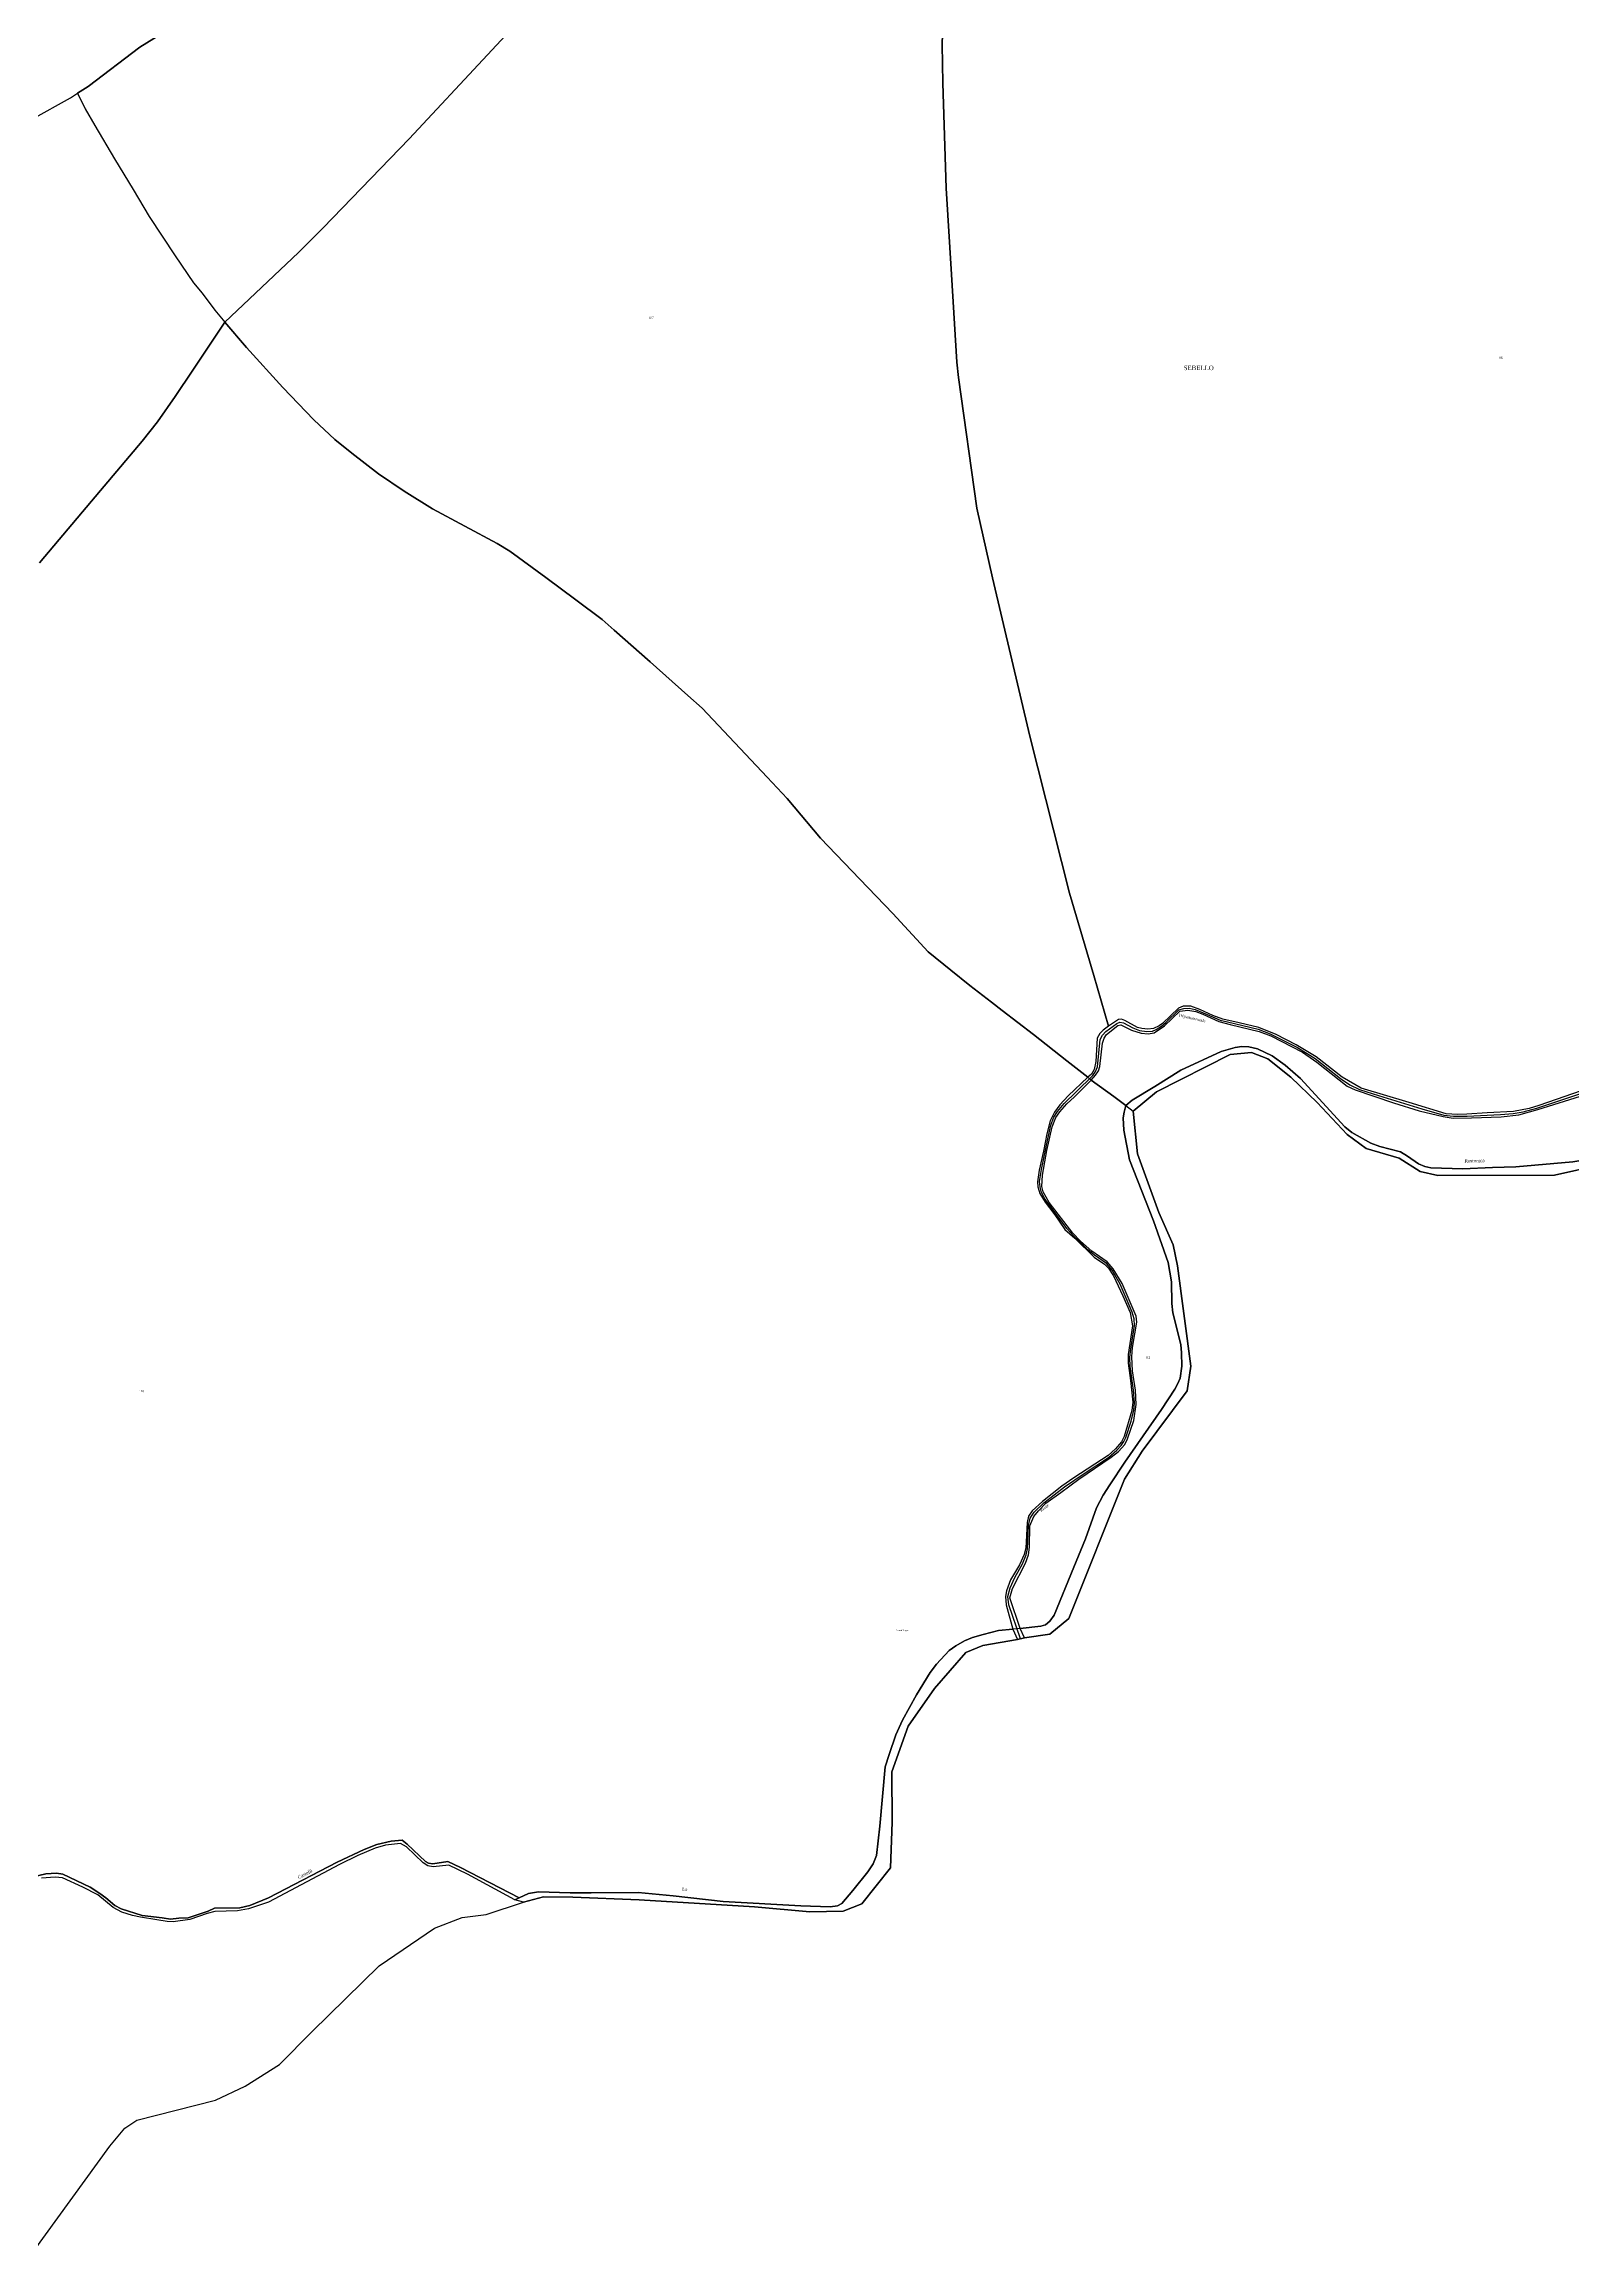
# Model space of a CAD drawing. Extents: x 1189447 to 1205702, y 6141591 to 6152844.
# Drawn here: x 1200462 to 1201824, y 6147324 to 6149290 of the extents above; entities that cross this region are included whole.
import ezdxf

# ---------------------------------------------------------------- set-up
doc = ezdxf.new("R2010")
doc.units = 0
doc.linetypes.add('CONTINU', pattern=[0])
for name, color, linetype in [('1LIEUDIT', 7, 'CONTINU'), ('1PARCELLE', 7, 'CONTINU'), ('1SECTION', 7, 'CONTINU'), ('1SUBDSECT', 7, 'CONTINU'), ('1TRONFLUV', 7, 'CONTINU'), ('1ZONCOMM', 7, 'CONTINU'), ('3ENSIMMO', 7, 'CONTINU'), ('3LIEUDITTEX', 7, 'CONTINU'), ('3PARCELLETEX', 7, 'CONTINU'), ('3PONT', 7, 'CONTINU'), ('3TRONFLUVTEX', 7, 'CONTINU'), ('3ZONCOMMTEX', 7, 'CONTINU')]:
    doc.layers.add(name, color=color, linetype=linetype)
doc.styles.get("Standard").update_dxf_attribs({"font": 'Times New Roman'})

msp = doc.modelspace()

# ---------------------------------------------------------------- linework, layer by layer
at = {"layer": '1LIEUDIT'}
for points in [[(1200580.86, 6149308), (1200547.05, 6149287.09), (1200501.02, 6149252.24), (1200491.72, 6149246.25), (1200498.47, 6149232.33), (1200507.05, 6149217.53), (1200524.77, 6149187.88), (1200541.37, 6149160.35), (1200555.41, 6149136.46), (1200578.52, 6149101.31), (1200594.85, 6149077.4), (1200602.7, 6149068.02), (1200613.94, 6149052.9), (1200622.9, 6149042.18), (1200642.23, 6149019.68), (1200674.45, 6148984.15), (1200702.26, 6148955.21), (1200720.98, 6148937.69), (1200736.13, 6148925.6), (1200759.81, 6148907.11), (1200782.69, 6148891.7), (1200807.94, 6148875.97), (1200865.4, 6148845.03), (1200876.65, 6148838.29), (1200908.93, 6148814.91), (1200935.46, 6148795.01), (1200958.99, 6148777.34), (1200969.69, 6148768.07), (1201001.73, 6148739.74), (1201035.5, 6148709.81), (1201048.13, 6148698.6), (1201105.98, 6148637.14), (1201123.75, 6148617.95), (1201153.55, 6148582.86), (1201188.45, 6148546.13), (1201218.11, 6148515.67), (1201249.4, 6148481.62), (1201269.6, 6148465.32), (1201286.62, 6148451.59), (1201305.88, 6148436.75), (1201315.28, 6148429.22), (1201343.43, 6148407.79), (1201372.86, 6148384.56), (1201391.83, 6148369.77), (1201394.71, 6148367.3), (1201414.98, 6148352.73), (1201425.45, 6148344.79), (1201425.45, 6148344.79), (1201431.94, 6148339.6), (1201452.82, 6148356.88), (1201518.53, 6148390.1), (1201537.48, 6148391.78), (1201552.19, 6148386.31), (1201572.4, 6148370.03), (1201596, 6148347.35), (1201622.82, 6148318.81), (1201639.56, 6148306.44), (1201669.07, 6148297.72), (1201687.84, 6148285.88), (1201703.44, 6148282.45), (1201807.52, 6148282.68), (1201849.95, 6148292.01)], [(1200416.79, 6149203.94), (1200485.4, 6149242.05), (1200491.72, 6149246.25), (1200498.47, 6149232.33), (1200507.05, 6149217.53), (1200524.77, 6149187.88), (1200541.37, 6149160.35), (1200555.41, 6149136.46), (1200578.52, 6149101.31), (1200594.85, 6149077.4), (1200602.7, 6149068.02), (1200613.94, 6149052.9), (1200622.9, 6149042.18), (1200642.23, 6149019.68), (1200674.45, 6148984.15), (1200702.26, 6148955.21), (1200720.98, 6148937.69), (1200736.13, 6148925.6), (1200759.81, 6148907.11), (1200782.69, 6148891.7), (1200807.94, 6148875.97), (1200865.4, 6148845.03), (1200876.65, 6148838.29), (1200908.93, 6148814.91), (1200935.46, 6148795.01), (1200958.99, 6148777.34), (1200969.69, 6148768.07), (1201001.73, 6148739.74), (1201035.5, 6148709.81), (1201048.13, 6148698.6), (1201105.98, 6148637.14), (1201123.75, 6148617.95), (1201153.55, 6148582.86), (1201188.45, 6148546.13), (1201218.11, 6148515.67), (1201249.4, 6148481.62), (1201269.6, 6148465.32), (1201286.62, 6148451.59), (1201305.88, 6148436.75), (1201315.28, 6148429.22), (1201343.43, 6148407.79), (1201372.86, 6148384.56), (1201391.83, 6148369.77), (1201394.71, 6148367.3), (1201414.98, 6148352.73), (1201425.45, 6148344.79), (1201425.45, 6148344.79), (1201431.94, 6148339.6), (1201435.83, 6148301.72), (1201454.86, 6148249.44), (1201467.69, 6148220.46), (1201471.58, 6148201.83), (1201483.59, 6148112.4), (1201480.06, 6148090.55), (1201440.21, 6148036.87), (1201424.35, 6148011.92), (1201374.78, 6147887.81), (1201357.82, 6147873.79), (1201335.32, 6147870.48), (1201329.04, 6147869.17), (1201298.04, 6147863.86), (1201283.09, 6147857.44), (1201255.17, 6147825.3), (1201231.62, 6147791.78), (1201217.13, 6147751.35), (1201217.49, 6147706.45), (1201215.96, 6147665.8), (1201190.38, 6147633.74), (1201173.85, 6147627.15), (1201144.03, 6147626.48), (1201094.64, 6147631), (1200992.05, 6147637.14), (1200932.9, 6147639.68), (1200906.88, 6147639.83), (1200888.95, 6147635.14), (1200881.13, 6147637.2), (1200838.95, 6147660.15), (1200822.46, 6147668.06), (1200808.46, 6147666.75), (1200803.89, 6147667.66), (1200799.74, 6147670.18), (1200784.65, 6147684.3), (1200779.41, 6147687.34), (1200766, 6147685.81), (1200756.8, 6147683.38), (1200741.44, 6147676.67), (1200725.04, 6147668.71), (1200661.67, 6147635.29), (1200643.98, 6147629.24), (1200634.14, 6147627.57), (1200614.13, 6147626.96), (1200607.22, 6147625.03), (1200591.74, 6147619.69), (1200576.81, 6147617.56), (1200571.51, 6147617.9), (1200562.45, 6147619.57), (1200547.74, 6147621.73), (1200540.51, 6147623.26), (1200531.02, 6147626.19), (1200523.51, 6147630.36), (1200509.88, 6147641.72), (1200496.4, 6147648.65), (1200478.42, 6147656.71), (1200471.78, 6147657.51), (1200459.54, 6147656.39)]]:
    msp.add_lwpolyline(points, dxfattribs=at)
at = {"layer": '1PARCELLE'}
for points in [[(1200580.86, 6149308), (1200547.05, 6149287.09), (1200501.02, 6149252.24), (1200491.72, 6149246.25), (1200498.47, 6149232.33), (1200507.05, 6149217.53), (1200524.77, 6149187.88), (1200541.37, 6149160.35), (1200555.41, 6149136.46), (1200578.52, 6149101.31), (1200594.85, 6149077.4), (1200602.7, 6149068.02), (1200613.94, 6149052.9), (1200622.9, 6149042.18), (1200688.53, 6149104.36), (1200710.41, 6149126.4), (1200787.05, 6149205.46), (1200856.96, 6149280.5), (1200944.97, 6149375.36)], [(1201263.08, 6149325.91), (1201261.89, 6149289.44), (1201262.58, 6149255.25), (1201265.45, 6149161.54), (1201270.2, 6149084.65), (1201275.03, 6149006.78), (1201276.52, 6148993.08), (1201292.9, 6148876.64), (1201306.87, 6148814.51), (1201339.93, 6148673.44), (1201375.44, 6148533.81), (1201397.16, 6148460.55), (1201410.02, 6148415.3), (1201405.25, 6148411.71), (1201402.3, 6148408.69), (1201400.1, 6148404.68), (1201398.74, 6148383.92), (1201397.32, 6148376.77), (1201395.07, 6148372.55), (1201391.83, 6148369.77), (1201372.86, 6148384.56), (1201343.43, 6148407.79), (1201315.28, 6148429.22), (1201305.88, 6148436.75), (1201286.62, 6148451.59), (1201269.6, 6148465.32), (1201249.4, 6148481.62), (1201218.11, 6148515.67), (1201188.45, 6148546.13), (1201153.55, 6148582.86), (1201123.75, 6148617.95), (1201105.98, 6148637.14), (1201048.13, 6148698.6), (1201035.5, 6148709.81), (1201001.73, 6148739.74), (1200969.69, 6148768.07), (1200958.99, 6148777.34), (1200935.46, 6148795.01), (1200908.93, 6148814.91), (1200876.65, 6148838.29), (1200865.4, 6148845.03), (1200807.94, 6148875.97), (1200782.69, 6148891.7), (1200759.81, 6148907.11), (1200736.13, 6148925.6), (1200720.98, 6148937.69), (1200702.26, 6148955.21), (1200674.45, 6148984.15), (1200642.23, 6149019.68), (1200622.9, 6149042.18), (1200622.9, 6149042.18), (1200688.53, 6149104.36), (1200710.41, 6149126.4), (1200787.05, 6149205.46), (1200856.96, 6149280.5), (1200944.97, 6149375.36)], [(1201838.75, 6148360.39), (1201793.46, 6148344.56), (1201784.74, 6148342.03), (1201770.75, 6148339.29), (1201747.41, 6148338.15), (1201729.45, 6148336.83), (1201720.96, 6148336.52), (1201710.83, 6148337.28), (1201677.85, 6148347.45), (1201635.06, 6148360.06), (1201618.34, 6148369.76), (1201595.06, 6148388.13), (1201577.18, 6148398.59), (1201559.58, 6148407.79), (1201544.04, 6148414.14), (1201526.65, 6148418.37), (1201511.87, 6148421.49), (1201503.11, 6148424.84), (1201491.61, 6148430.27), (1201483.31, 6148433.06), (1201480.14, 6148433.23), (1201476.64, 6148432.99), (1201472.53, 6148431.22), (1201458.13, 6148417.77), (1201455.26, 6148415.62), (1201450.09, 6148413.34), (1201445.29, 6148412.56), (1201439.71, 6148413.12), (1201435.89, 6148414.23), (1201424.75, 6148420.34), (1201421.61, 6148421.45), (1201419.05, 6148421.31), (1201410.02, 6148415.3), (1201397.16, 6148460.55), (1201375.44, 6148533.81), (1201339.93, 6148673.44), (1201306.87, 6148814.51), (1201292.9, 6148876.64), (1201276.52, 6148993.08), (1201275.03, 6149006.78), (1201270.2, 6149084.65), (1201265.45, 6149161.54), (1201262.58, 6149255.25), (1201261.89, 6149289.44), (1201263.08, 6149325.91)], [(1200416.79, 6149203.94), (1200485.4, 6149242.05), (1200491.72, 6149246.25), (1200498.47, 6149232.33), (1200507.05, 6149217.53), (1200524.77, 6149187.88), (1200541.37, 6149160.35), (1200555.41, 6149136.46), (1200578.52, 6149101.31), (1200594.85, 6149077.4), (1200602.7, 6149068.02), (1200613.94, 6149052.9), (1200622.9, 6149042.18), (1200594.55, 6148999.62), (1200578.73, 6148976.06), (1200562.85, 6148953.6), (1200549.18, 6148936.28), (1200504.14, 6148882.88), (1200457.87, 6148827.93)], [(1200457.87, 6148827.93), (1200504.14, 6148882.88), (1200549.18, 6148936.28), (1200562.85, 6148953.6), (1200578.73, 6148976.06), (1200594.55, 6148999.62), (1200622.9, 6149042.18), (1200642.23, 6149019.68), (1200674.45, 6148984.15), (1200702.26, 6148955.21), (1200720.98, 6148937.69), (1200736.13, 6148925.6), (1200759.81, 6148907.11), (1200782.69, 6148891.7), (1200807.94, 6148875.97), (1200865.4, 6148845.03), (1200876.65, 6148838.29), (1200908.93, 6148814.91), (1200935.46, 6148795.01), (1200958.99, 6148777.34), (1200969.69, 6148768.07), (1201001.73, 6148739.74), (1201035.5, 6148709.81), (1201048.13, 6148698.6), (1201105.98, 6148637.14), (1201123.75, 6148617.95), (1201153.55, 6148582.86), (1201188.45, 6148546.13), (1201218.11, 6148515.67), (1201249.4, 6148481.62), (1201269.6, 6148465.32), (1201286.62, 6148451.59), (1201305.88, 6148436.75), (1201315.28, 6148429.22), (1201343.43, 6148407.79), (1201372.86, 6148384.56), (1201391.83, 6148369.77), (1201374.24, 6148353.14), (1201366.73, 6148345.18), (1201361.97, 6148338.71), (1201358.05, 6148330.9), (1201355.23, 6148319.33), (1201352.31, 6148304.11), (1201348.34, 6148287.08), (1201346.9, 6148276.54), (1201347.21, 6148272.26), (1201349.04, 6148266.29), (1201353.59, 6148258.68), (1201362.41, 6148247.17), (1201371.16, 6148234.21), (1201379.97, 6148226.49), (1201397.38, 6148209.53), (1201406.46, 6148203.32), (1201410.2, 6148199.66), (1201414.57, 6148193.01), (1201423.01, 6148175.28), (1201429.45, 6148160.32), (1201431.56, 6148148.4), (1201427.72, 6148122.77), (1201427.56, 6148115.29), (1201429.7, 6148099.62), (1201431.75, 6148080.57), (1201430.9, 6148072.93), (1201424.18, 6148050), (1201421.55, 6148045.24), (1201416.37, 6148038.81), (1201409.89, 6148032.97), (1201379.36, 6148013.13), (1201368.51, 6148005.54), (1201351.4, 6147991.9), (1201342.17, 6147983.57), (1201338.89, 6147979.01), (1201337.56, 6147973.33), (1201336.35, 6147950.54), (1201334.94, 6147944.85), (1201330.73, 6147935.53), (1201322.66, 6147922.08), (1201319.23, 6147912.49), (1201318.42, 6147907.44), (1201318.9, 6147900), (1201324.9, 6147878.43), (1201312.26, 6147877.05), (1201298.46, 6147873.67), (1201288.94, 6147870.88), (1201281.9, 6147867.87), (1201274.05, 6147863.54), (1201268.16, 6147859.21), (1201256.77, 6147847.13), (1201251.18, 6147839.65), (1201238.99, 6147819.69), (1201226.56, 6147797.18), (1201220.51, 6147784.1), (1201214.66, 6147766.75), (1201211.23, 6147755.65), (1201206.55, 6147702.88), (1201203.47, 6147676.65), (1201200.58, 6147669.25), (1201195.83, 6147662.26), (1201182.41, 6147645.43), (1201172.51, 6147633.94), (1201168.67, 6147631.76), (1201162.25, 6147630.9), (1201136.07, 6147631.77), (1201066.86, 6147635.86), (1201022.41, 6147640.66), (1200991.07, 6147643.79), (1200949.28, 6147643.44), (1200930.5, 6147643.45), (1200902.38, 6147644.24), (1200893.52, 6147642.78), (1200885.1, 6147638.99), (1200832.88, 6147665.9), (1200821.64, 6147671.33), (1200808.21, 6147669.31), (1200804.49, 6147669.89), (1200801.54, 6147671.26), (1200785.24, 6147686.89), (1200780.74, 6147690.38), (1200771.17, 6147689.6), (1200758.26, 6147686.44), (1200747.06, 6147682.05), (1200722.99, 6147670.68), (1200661.93, 6147638.99), (1200645.22, 6147632.23), (1200636.13, 6147630.07), (1200613.83, 6147629.75), (1200607.95, 6147627.28), (1200590.19, 6147621.07), (1200582.05, 6147620.98), (1200574.48, 6147620.13), (1200567.05, 6147621.32), (1200549.4, 6147623.38), (1200530.62, 6147629.18), (1200525.04, 6147632.13), (1200516.99, 6147638.95), (1200511.63, 6147642.95), (1200502.86, 6147648.43), (1200478.58, 6147659.97), (1200472.85, 6147660.92), (1200463.51, 6147660.29), (1200428.64, 6147652.08)], [(1201852.67, 6148299.15), (1201823.61, 6148294.51), (1201773.12, 6148290.02), (1201752.25, 6148289.52), (1201725.66, 6148288.37), (1201697.3, 6148289.15), (1201691.84, 6148290.38), (1201686.28, 6148292.64), (1201676.5, 6148299.45), (1201670.19, 6148303.4), (1201651.76, 6148308.13), (1201643.91, 6148311.19), (1201626.91, 6148320.69), (1201620.52, 6148325.63), (1201581.21, 6148368.78), (1201567.53, 6148380.57), (1201555.89, 6148388.78), (1201542.73, 6148395.09), (1201535.22, 6148396.81), (1201529.02, 6148397.28), (1201522.89, 6148396.36), (1201510.39, 6148392.8), (1201474.66, 6148376.14), (1201451.37, 6148361.71), (1201431.1, 6148349.35), (1201425.45, 6148344.79), (1201414.98, 6148352.73), (1201394.71, 6148367.3), (1201394.71, 6148367.3), (1201398.58, 6148371.53), (1201401.23, 6148375.68), (1201402.39, 6148379.4), (1201404.91, 6148400.24), (1201406.1, 6148404.52), (1201408.4, 6148407.98), (1201418.36, 6148415.89), (1201420.99, 6148416.45), (1201430.48, 6148411.85), (1201439.26, 6148409.03), (1201445.36, 6148408.35), (1201450.93, 6148409.35), (1201459.88, 6148415.63), (1201473.57, 6148428.72), (1201480.84, 6148429.54), (1201488, 6148428.36), (1201494.17, 6148425.88), (1201508.35, 6148419.52), (1201518.48, 6148416.7), (1201544.45, 6148410.43), (1201554.68, 6148406.59), (1201583.03, 6148392.02), (1201595.77, 6148383.17), (1201622.58, 6148361.85), (1201629.86, 6148358.73), (1201664.05, 6148346.98), (1201686.95, 6148339.78), (1201708.25, 6148334.79), (1201717.1, 6148333.48), (1201733.46, 6148333.65), (1201760.01, 6148334.5), (1201775.66, 6148336.38), (1201792.61, 6148340.97), (1201830.63, 6148352.98)]]:
    msp.add_lwpolyline(points, dxfattribs=at)
msp.add_lwpolyline([(1201394.71, 6148367.3), (1201414.98, 6148352.73), (1201425.45, 6148344.79), (1201423.92, 6148338.63), (1201423.21, 6148333.69), (1201423.69, 6148322.75), (1201428.68, 6148296.29), (1201450.22, 6148242.05), (1201463.25, 6148204.78), (1201466.27, 6148187.66), (1201466.67, 6148168.26), (1201467.32, 6148159.96), (1201474.4, 6148131.85), (1201475.19, 6148124.35), (1201475.48, 6148112.51), (1201473.85, 6148101.93), (1201472.02, 6148096.95), (1201469.28, 6148092.08), (1201457.27, 6148074.06), (1201424.52, 6148026.88), (1201411.15, 6148006.96), (1201405.37, 6147997.67), (1201399.54, 6147986.3), (1201389.65, 6147958.74), (1201379.12, 6147933.62), (1201361.57, 6147890.69), (1201357.97, 6147885.37), (1201354.08, 6147882.17), (1201349.74, 6147880.91), (1201331.32, 6147878.98), (1201322.22, 6147906.22), (1201324.55, 6147914.39), (1201336.15, 6147937.03), (1201338.91, 6147944.54), (1201339.86, 6147951.4), (1201340.01, 6147970.4), (1201343.63, 6147978.5), (1201347.67, 6147983.75), (1201354.21, 6147990.4), (1201367.53, 6148000.11), (1201383.77, 6148011.9), (1201412.61, 6148031.37), (1201418.97, 6148036.41), (1201424.75, 6148042.75), (1201427.05, 6148047.92), (1201432.66, 6148064), (1201434.75, 6148078.28), (1201434.21, 6148091.28), (1201431.46, 6148108.45), (1201430.76, 6148120.72), (1201431.43, 6148128.99), (1201435.35, 6148151.58), (1201434.61, 6148156.92), (1201422.38, 6148186.26), (1201414.22, 6148199.28), (1201408.79, 6148205.33), (1201395.16, 6148214.9), (1201385.29, 6148223.74), (1201378.48, 6148230.96), (1201357.35, 6148258.28), (1201351.81, 6148267.7), (1201350.72, 6148272.41), (1201351.2, 6148282.58), (1201355.26, 6148304.57), (1201359.88, 6148325.74), (1201363.29, 6148334.09), (1201366.67, 6148339.15), (1201373.02, 6148346.14), (1201379.81, 6148352.44), (1201394.71, 6148367.3)], close=True, dxfattribs=at)
at = {"layer": '1SECTION'}
msp.add_lwpolyline([(1200452.31, 6147323.74), (1200520.47, 6147417.87), (1200533.8, 6147433.75), (1200544.5, 6147441.02), (1200614.63, 6147458.86), (1200640.99, 6147471.18), (1200671.48, 6147490.66), (1200700.78, 6147519.94), (1200760.29, 6147578.56), (1200809.63, 6147612.09), (1200834.29, 6147621.37), (1200855.64, 6147624.2), (1200888.95, 6147635.14), (1200906.88, 6147639.83), (1200932.9, 6147639.68), (1200992.05, 6147637.14), (1201094.64, 6147631), (1201144.03, 6147626.48), (1201173.85, 6147627.15), (1201190.38, 6147633.74), (1201215.96, 6147665.8), (1201217.49, 6147706.45), (1201217.13, 6147751.35), (1201231.62, 6147791.78), (1201255.17, 6147825.3), (1201283.09, 6147857.44), (1201298.04, 6147863.86), (1201329.04, 6147869.17), (1201335.32, 6147870.48), (1201357.82, 6147873.79), (1201374.78, 6147887.81), (1201424.35, 6148011.92), (1201440.21, 6148036.87), (1201480.06, 6148090.55), (1201483.59, 6148112.4), (1201471.58, 6148201.83), (1201467.69, 6148220.46), (1201454.86, 6148249.44), (1201435.83, 6148301.72), (1201431.94, 6148339.6), (1201452.82, 6148356.88), (1201518.53, 6148390.1), (1201537.48, 6148391.78), (1201552.19, 6148386.31), (1201572.4, 6148370.03), (1201596, 6148347.35), (1201622.82, 6148318.81), (1201639.56, 6148306.44), (1201669.07, 6148297.72), (1201687.84, 6148285.88), (1201703.44, 6148282.45), (1201807.52, 6148282.68), (1201849.95, 6148292.01)], dxfattribs=at)
at = {"layer": '1SUBDSECT'}
for points in [[(1200416.79, 6149203.94), (1200485.4, 6149242.05), (1200491.72, 6149246.25), (1200501.02, 6149252.24), (1200547.05, 6149287.09), (1200580.86, 6149308)], [(1201849.95, 6148292.01), (1201807.52, 6148282.68), (1201703.44, 6148282.45), (1201687.84, 6148285.88), (1201669.07, 6148297.72), (1201639.56, 6148306.44), (1201622.82, 6148318.81), (1201596, 6148347.35), (1201572.4, 6148370.03), (1201552.19, 6148386.31), (1201537.48, 6148391.78), (1201518.53, 6148390.1), (1201452.82, 6148356.88), (1201431.94, 6148339.6), (1201435.83, 6148301.72), (1201454.86, 6148249.44), (1201467.69, 6148220.46), (1201471.58, 6148201.83), (1201483.59, 6148112.4), (1201480.06, 6148090.55), (1201440.21, 6148036.87), (1201424.35, 6148011.92), (1201374.78, 6147887.81), (1201357.82, 6147873.79), (1201335.32, 6147870.48), (1201329.04, 6147869.17), (1201298.04, 6147863.86), (1201283.09, 6147857.44), (1201255.17, 6147825.3), (1201231.62, 6147791.78), (1201217.13, 6147751.35), (1201217.49, 6147706.45), (1201215.96, 6147665.8), (1201190.38, 6147633.74), (1201173.85, 6147627.15), (1201144.03, 6147626.48), (1201094.64, 6147631), (1200992.05, 6147637.14), (1200932.9, 6147639.68), (1200906.88, 6147639.83), (1200888.95, 6147635.14), (1200881.13, 6147637.2), (1200838.95, 6147660.15), (1200822.46, 6147668.06), (1200808.46, 6147666.75), (1200803.89, 6147667.66), (1200799.74, 6147670.18), (1200784.65, 6147684.3), (1200779.41, 6147687.34), (1200766, 6147685.81), (1200756.8, 6147683.38), (1200741.44, 6147676.67), (1200725.04, 6147668.71), (1200661.67, 6147635.29), (1200643.98, 6147629.24), (1200634.14, 6147627.57), (1200614.13, 6147626.96), (1200607.22, 6147625.03), (1200591.74, 6147619.69), (1200576.81, 6147617.56), (1200571.51, 6147617.9), (1200562.45, 6147619.57), (1200547.74, 6147621.73), (1200540.51, 6147623.26), (1200531.02, 6147626.19), (1200523.51, 6147630.36), (1200509.88, 6147641.72), (1200496.4, 6147648.65), (1200478.42, 6147656.71), (1200471.78, 6147657.51), (1200459.54, 6147656.39)]]:
    msp.add_lwpolyline(points, dxfattribs=at)
at = {"layer": '1TRONFLUV'}
for points in [[(1201849.95, 6148292.01), (1201807.52, 6148282.68), (1201703.44, 6148282.45), (1201687.84, 6148285.88), (1201669.07, 6148297.72), (1201639.56, 6148306.44), (1201622.82, 6148318.81), (1201596, 6148347.35), (1201572.4, 6148370.03), (1201552.19, 6148386.31), (1201537.48, 6148391.78), (1201518.53, 6148390.1), (1201452.82, 6148356.88), (1201431.94, 6148339.6), (1201435.83, 6148301.72), (1201454.86, 6148249.44), (1201467.69, 6148220.46), (1201471.58, 6148201.83), (1201483.59, 6148112.4), (1201480.06, 6148090.55), (1201440.21, 6148036.87), (1201424.35, 6148011.92), (1201374.78, 6147887.81), (1201357.82, 6147873.79), (1201335.32, 6147870.48), (1201331.32, 6147878.98), (1201349.74, 6147880.91), (1201354.08, 6147882.17), (1201357.97, 6147885.37), (1201361.57, 6147890.69), (1201379.12, 6147933.62), (1201389.65, 6147958.74), (1201399.54, 6147986.3), (1201405.37, 6147997.67), (1201411.15, 6148006.96), (1201424.52, 6148026.88), (1201457.27, 6148074.06), (1201469.28, 6148092.08), (1201472.02, 6148096.95), (1201473.85, 6148101.93), (1201475.48, 6148112.51), (1201475.19, 6148124.35), (1201474.4, 6148131.85), (1201467.32, 6148159.96), (1201466.67, 6148168.26), (1201466.27, 6148187.66), (1201463.25, 6148204.78), (1201450.22, 6148242.05), (1201428.68, 6148296.29), (1201423.69, 6148322.75), (1201423.21, 6148333.69), (1201423.92, 6148338.63), (1201425.45, 6148344.79), (1201431.1, 6148349.35), (1201451.37, 6148361.71), (1201474.66, 6148376.14), (1201510.39, 6148392.8), (1201522.89, 6148396.36), (1201529.02, 6148397.28), (1201535.22, 6148396.81), (1201542.73, 6148395.09), (1201555.89, 6148388.78), (1201567.53, 6148380.57), (1201581.21, 6148368.78), (1201620.52, 6148325.63), (1201626.91, 6148320.69), (1201643.91, 6148311.19), (1201651.76, 6148308.13), (1201670.19, 6148303.4), (1201676.5, 6148299.45), (1201686.28, 6148292.64), (1201691.84, 6148290.38), (1201697.3, 6148289.15), (1201725.66, 6148288.37), (1201752.25, 6148289.52), (1201773.12, 6148290.02), (1201823.61, 6148294.51), (1201852.67, 6148299.15)], [(1200428.64, 6147652.08), (1200463.51, 6147660.29), (1200472.85, 6147660.92), (1200478.58, 6147659.97), (1200502.86, 6147648.43), (1200511.63, 6147642.95), (1200516.99, 6147638.95), (1200525.04, 6147632.13), (1200530.62, 6147629.18), (1200549.4, 6147623.38), (1200567.05, 6147621.32), (1200574.48, 6147620.13), (1200582.05, 6147620.98), (1200590.19, 6147621.07), (1200607.95, 6147627.28), (1200613.83, 6147629.75), (1200636.13, 6147630.07), (1200645.22, 6147632.23), (1200661.93, 6147638.99), (1200722.99, 6147670.68), (1200747.06, 6147682.05), (1200758.26, 6147686.44), (1200771.17, 6147689.6), (1200780.74, 6147690.38), (1200785.24, 6147686.89), (1200801.54, 6147671.26), (1200804.49, 6147669.89), (1200808.21, 6147669.31), (1200821.64, 6147671.33), (1200832.88, 6147665.9), (1200885.1, 6147638.99), (1200881.13, 6147637.2), (1200838.95, 6147660.15), (1200822.46, 6147668.06), (1200808.46, 6147666.75), (1200803.89, 6147667.66), (1200799.74, 6147670.18), (1200784.65, 6147684.3), (1200779.41, 6147687.34), (1200766, 6147685.81), (1200756.8, 6147683.38), (1200741.44, 6147676.67), (1200725.04, 6147668.71), (1200661.67, 6147635.29), (1200643.98, 6147629.24), (1200634.14, 6147627.57), (1200614.13, 6147626.96), (1200607.22, 6147625.03), (1200591.74, 6147619.69), (1200576.81, 6147617.56), (1200571.51, 6147617.9), (1200562.45, 6147619.57), (1200547.74, 6147621.73), (1200540.51, 6147623.26), (1200531.02, 6147626.19), (1200523.51, 6147630.36), (1200509.88, 6147641.72), (1200496.4, 6147648.65), (1200478.42, 6147656.71), (1200471.78, 6147657.51), (1200459.54, 6147656.39)]]:
    msp.add_lwpolyline(points, dxfattribs=at)
msp.add_lwpolyline([(1200885.1, 6147638.99), (1200893.52, 6147642.78), (1200902.38, 6147644.24), (1200930.5, 6147643.45), (1200949.28, 6147643.44), (1200991.07, 6147643.79), (1201022.41, 6147640.66), (1201066.86, 6147635.86), (1201136.07, 6147631.77), (1201162.25, 6147630.9), (1201168.67, 6147631.76), (1201172.51, 6147633.94), (1201182.41, 6147645.43), (1201195.83, 6147662.26), (1201200.58, 6147669.25), (1201203.47, 6147676.65), (1201206.55, 6147702.88), (1201211.23, 6147755.65), (1201214.66, 6147766.75), (1201220.51, 6147784.1), (1201226.56, 6147797.18), (1201238.99, 6147819.69), (1201251.18, 6147839.65), (1201256.77, 6147847.13), (1201268.16, 6147859.21), (1201274.05, 6147863.54), (1201281.9, 6147867.87), (1201288.94, 6147870.88), (1201298.46, 6147873.67), (1201312.26, 6147877.05), (1201324.9, 6147878.43), (1201329.04, 6147869.17), (1201298.04, 6147863.86), (1201283.09, 6147857.44), (1201255.17, 6147825.3), (1201231.62, 6147791.78), (1201217.13, 6147751.35), (1201217.49, 6147706.45), (1201215.96, 6147665.8), (1201190.38, 6147633.74), (1201173.85, 6147627.15), (1201144.03, 6147626.48), (1201094.64, 6147631), (1200992.05, 6147637.14), (1200932.9, 6147639.68), (1200906.88, 6147639.83), (1200888.95, 6147635.14), (1200881.13, 6147637.2), (1200885.1, 6147638.99)], close=True, dxfattribs=at)
at = {"layer": '1ZONCOMM'}
msp.add_lwpolyline([(1201331.69, 6147869.72), (1201321.42, 6147899.94), (1201320.37, 6147907.27), (1201322.47, 6147915.17), (1201326.65, 6147924.23), (1201333.61, 6147936.53), (1201336.82, 6147944.53), (1201338.04, 6147949.8), (1201338.71, 6147970.56), (1201340.45, 6147977.05), (1201343.97, 6147982.35), (1201352.5, 6147990.73), (1201370.91, 6148004.91), (1201388.38, 6148017), (1201410.09, 6148031.21), (1201417.63, 6148037.57), (1201421.54, 6148041.73), (1201423.84, 6148045.28), (1201425.59, 6148048.97), (1201430.4, 6148063.45), (1201432.54, 6148073.36), (1201433.27, 6148079.82), (1201432.31, 6148091.2), (1201429.51, 6148112.32), (1201429.18, 6148120.31), (1201429.87, 6148128.03), (1201433.31, 6148148.71), (1201432.83, 6148154.73), (1201431.12, 6148160.71), (1201420.41, 6148185.59), (1201413.24, 6148198.03), (1201408.23, 6148203.8), (1201397.51, 6148211.42), (1201391.84, 6148216.26), (1201378.76, 6148228.88), (1201373.14, 6148234.88), (1201359.6, 6148253.02), (1201352.9, 6148262.32), (1201350.11, 6148268.1), (1201349.11, 6148272.15), (1201348.76, 6148277), (1201350.31, 6148287.67), (1201355.98, 6148315.06), (1201358.7, 6148327.04), (1201361.48, 6148334.14), (1201364.79, 6148339.46), (1201370.63, 6148346.34), (1201381.43, 6148356.88), (1201396.24, 6148371.43), (1201398.64, 6148374.97), (1201400.18, 6148379.19), (1201402.81, 6148403.56), (1201404.8, 6148407.37), (1201407.78, 6148410.46), (1201417.53, 6148417.72), (1201420.31, 6148418.97), (1201423.35, 6148418.41), (1201431.9, 6148413.83), (1201437.7, 6148411.52), (1201444.18, 6148410.44), (1201449.29, 6148411), (1201452.6, 6148412.36), (1201457.19, 6148415.38), (1201461.18, 6148418.6), (1201472.85, 6148429.73), (1201477.24, 6148431.1), (1201482.04, 6148431.45), (1201487.36, 6148430.15), (1201497.9, 6148425.81), (1201509.44, 6148420.78), (1201516, 6148419.03), (1201543.35, 6148412.64), (1201554.21, 6148408.43), (1201578.61, 6148396.23), (1201594.12, 6148386.6), (1201616.86, 6148368.64), (1201625.22, 6148363.05), (1201633.77, 6148359.01), (1201650.69, 6148353.57), (1201689.33, 6148341.57), (1201708.91, 6148336.19), (1201717.37, 6148335.22), (1201729.63, 6148335.27), (1201759.23, 6148336.72), (1201770.58, 6148337.43), (1201779.49, 6148339), (1201791.61, 6148342.22), (1201820.19, 6148351.65), (1201843.32, 6148359.52)], dxfattribs=at)
msp.add_lwpolyline([(1201331.69, 6147869.72), (1201321.42, 6147899.94), (1201320.37, 6147907.27), (1201322.47, 6147915.17), (1201326.65, 6147924.23), (1201333.61, 6147936.53), (1201336.82, 6147944.53), (1201338.04, 6147949.8), (1201338.71, 6147970.56), (1201340.45, 6147977.05), (1201343.97, 6147982.35), (1201352.5, 6147990.73), (1201370.91, 6148004.91), (1201388.38, 6148017), (1201410.09, 6148031.21), (1201417.63, 6148037.57), (1201421.54, 6148041.73), (1201423.84, 6148045.28), (1201425.59, 6148048.97), (1201430.4, 6148063.45), (1201432.54, 6148073.36), (1201433.27, 6148079.82), (1201432.31, 6148091.2), (1201429.51, 6148112.32), (1201429.18, 6148120.31), (1201429.87, 6148128.03), (1201433.31, 6148148.71), (1201432.83, 6148154.73), (1201431.12, 6148160.71), (1201420.41, 6148185.59), (1201413.24, 6148198.03), (1201408.23, 6148203.8), (1201397.51, 6148211.42), (1201391.84, 6148216.26), (1201378.76, 6148228.88), (1201373.14, 6148234.88), (1201359.6, 6148253.02), (1201352.9, 6148262.32), (1201350.11, 6148268.1), (1201349.11, 6148272.15), (1201348.76, 6148277), (1201350.31, 6148287.67), (1201355.98, 6148315.06), (1201358.7, 6148327.04), (1201361.48, 6148334.14), (1201364.79, 6148339.46), (1201370.63, 6148346.34), (1201381.43, 6148356.88), (1201396.24, 6148371.43), (1201398.64, 6148374.97), (1201400.18, 6148379.19), (1201402.81, 6148403.56), (1201404.8, 6148407.37), (1201407.78, 6148410.46), (1201417.53, 6148417.72), (1201420.31, 6148418.97), (1201423.35, 6148418.41), (1201431.9, 6148413.83), (1201437.7, 6148411.52), (1201444.18, 6148410.44), (1201449.29, 6148411), (1201452.6, 6148412.36), (1201457.19, 6148415.38), (1201461.18, 6148418.6), (1201472.85, 6148429.73), (1201477.24, 6148431.1), (1201482.04, 6148431.45), (1201487.36, 6148430.15), (1201497.9, 6148425.81), (1201509.44, 6148420.78), (1201516, 6148419.03), (1201543.35, 6148412.64), (1201554.21, 6148408.43), (1201578.61, 6148396.23), (1201594.12, 6148386.6), (1201616.86, 6148368.64), (1201625.22, 6148363.05), (1201633.77, 6148359.01), (1201650.69, 6148353.57), (1201689.33, 6148341.57), (1201708.91, 6148336.19), (1201717.37, 6148335.22), (1201729.63, 6148335.27), (1201759.23, 6148336.72), (1201770.58, 6148337.43), (1201779.49, 6148339), (1201791.61, 6148342.22), (1201820.19, 6148351.65), (1201843.32, 6148359.52)], dxfattribs=at)
at = {"layer": '3PONT'}
msp.add_lwpolyline([(1201331.32, 6147878.98), (1201324.9, 6147878.43), (1201329.04, 6147869.17), (1201335.32, 6147870.48), (1201331.32, 6147878.98)], close=True, dxfattribs=at)

# ---------------------------------------------------------------- texts
at = {"layer": '3ENSIMMO'}
msp.add_text('Pont de Tragone', height=1.125, dxfattribs=at).set_placement((1201221.11, 6147876.61))
at = {"layer": '3LIEUDITTEX'}
msp.add_text('SEBELLO', height=4, dxfattribs=at).set_placement((1201477.1, 6148999.57))
at = {"layer": '3PARCELLETEX'}
for s, p in [('107', (1201000.37, 6149045.11)), ('106', (1201756.58, 6149009.49)), ('102', (1201442.8, 6148119.19)), ('101', (1200546.54, 6148089.18))]:
    msp.add_text(s, height=2, dxfattribs=at).set_placement(p)
at = {"layer": '3TRONFLUVTEX'}
for s, rotation, p in [('Restonica', 1.3, (1201727.3, 6148293.8)), ('Castelli', 27.5, (1200688.77, 6147655.71)), ('La', 354.1, (1201030.14, 6147645.58))]:
    msp.add_text(s, height=3, rotation=rotation, dxfattribs=at).set_placement(p)
at = {"layer": '3ZONCOMMTEX'}
for s, rotation, p in [('Départementale', 347.1, (1201472.64, 6148424)), ('Départementale', 347.1, (1201472.64, 6148424)), ('Route', 37.6, (1201350.12, 6147982.58)), ('Route', 37.6, (1201350.12, 6147982.58))]:
    msp.add_text(s, height=2.5, rotation=rotation, dxfattribs=at).set_placement(p)

doc.saveas('drawing.dxf')
